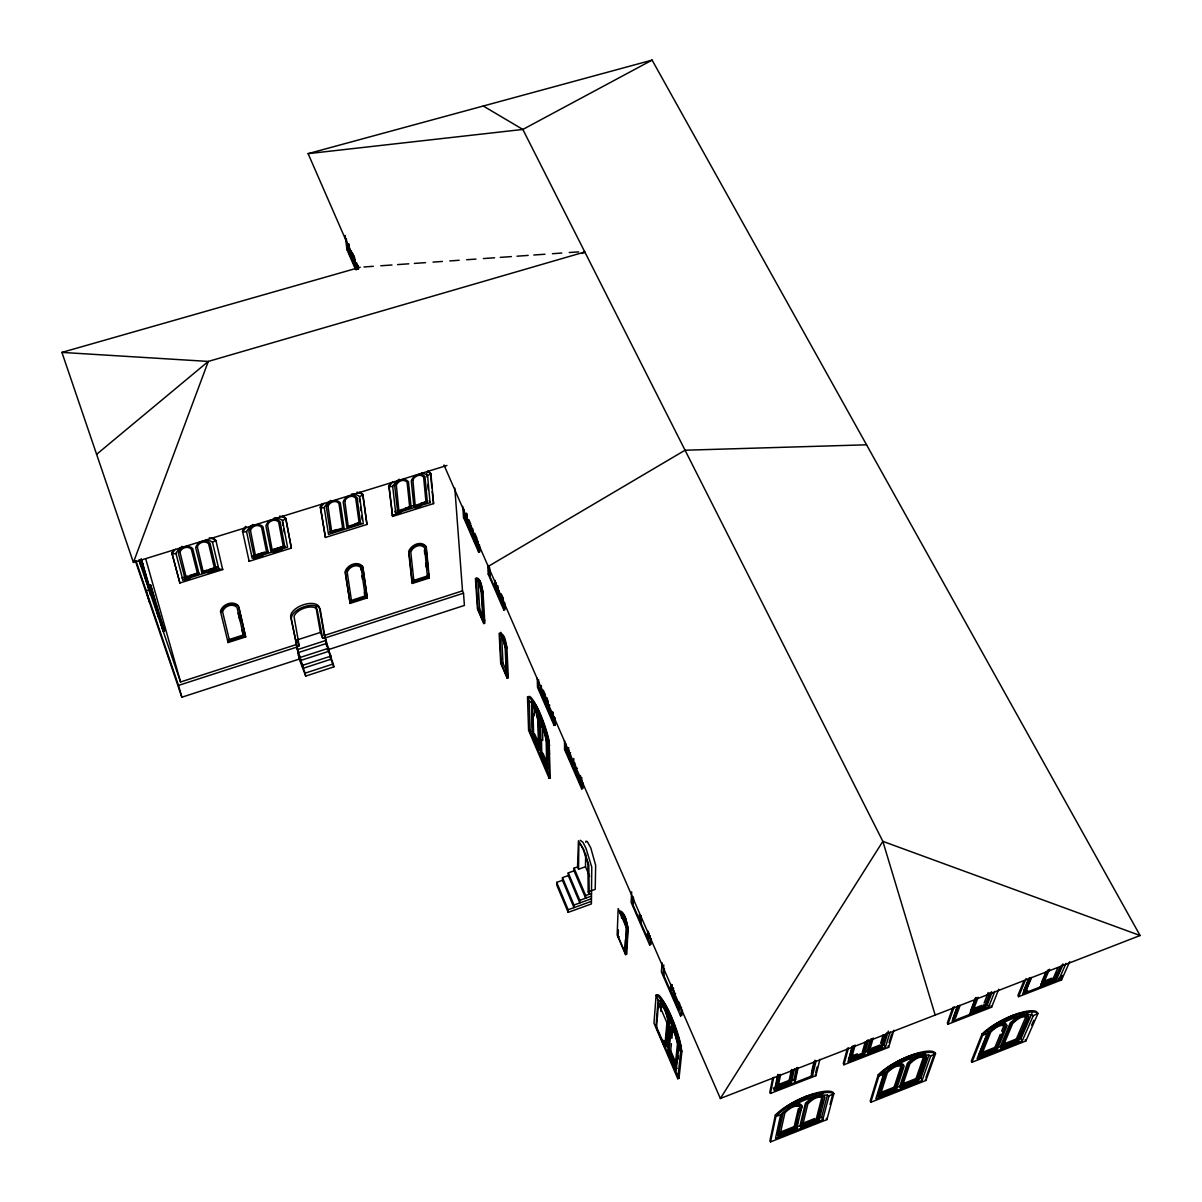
<?xml version="1.0" encoding="UTF-8"?>
<svg xmlns="http://www.w3.org/2000/svg" width="1202" height="1202" viewBox="0 0 1202 1202"><rect width="100%" height="100%" fill="white"/><g stroke="black" fill="none" stroke-linecap="round" stroke-linejoin="round"><path stroke-width="1.5" d="M573.189 759.844L573.189 763.54L568.681 753.218L568.666 747.644M574.992 765.118L573.76 765.539L573.76 758.477M562.476 877.655L574 905.031L574 907.645L562.491 880.3L562.476 877.655L568.276 875.567L568.261 872.907L574.06 870.834L574.06 868.144L577.546 866.897L578.447 840.754L583.631 849.258L588.785 864.854L589.22 894.273L588.199 891.914L587.883 863.352L583.631 850.475L581.152 845.502L578.838 843.699L578.553 869.226L585.509 866.732L585.659 853.6M574.932 762.924L574.917 768.228L580.596 781.225L580.626 775.966M580.04 775.56L580.025 779.227L575.488 768.814L575.488 765.118M580.341 776.462L580.296 783.854L565.962 750.919L565.917 743.948M568.261 872.907L579.845 900.298L579.83 902.927L568.276 875.567M584.788 252.69L584.172 251.488M583 782.818L582.955 788.422L581.708 788.858L581.783 777.634M574.06 868.144L585.705 895.535L585.674 898.179L574.06 870.834M618.399 929.837L618.098 937.199L619.3 936.749M621.509 917.967L621.735 912.649M625.431 939.799L624.86 952.104L618.88 938.131M625.025 953.441L626.257 927.268L618.174 908.562L617.152 935.051L625.566 954.628L626.783 954.178L628.015 928.68C626.497 923.016 625.806 913.475 620.367 910.981M625.566 954.628L626.768 929.146C625.265 923.467 624.574 913.941 619.135 911.432M626.843 947.912L627.85 926.832L625.265 917.111L622.095 912.453M631.666 891.869L631.14 902.402L649.666 944.937L650.943 944.471L651.334 938.942M633.108 896.722L632.733 904.22L648.239 939.814L648.719 932.497M633.169 905.241L633.559 897.894M639.81 920.462L640.125 915.007M640.876 922.911L641.312 915.654M647.562 938.281L648.043 931.084M648.719 933.503L648.494 936.974L647.127 933.849M649.666 944.937L650.297 935.742M668.988 1012.054A36.09 6.025 70.1 0 0 658.26 994.85L656.142 995.046L658.08 1000.124L656.037 1025.742L675.99 1072.319L678.559 1047.558A30.08 5.003 70.1 0 0 674.773 1033.254A31.312 5.214 70.1 0 0 668.838 1017.358A31.312 5.214 70.1 0 0 662.602 1005.082L661.671 1000.935A35.459 5.905 70.1 0 0 657.013 995.376L656.142 995.046L653.963 1023.097L677.778 1078.735L679.025 1078.254L681.91 1051.314L681.264 1048.099M662.122 962.817L661.385 971.862L680.557 1015.9L681.865 1015.405L682.405 1010.131M660.138 1004.677L660.439 1001.011M660.259 1007.802C661.866 996.007 668.582 1019.521 668.567 1022.617L666.374 1046.536L667.606 1046.071L669.83 1022.136L667.05 1011.258M663.804 964.921L663.068 973.875L679.13 1010.717L679.821 1003.745M660.89 1011.423C661.085 997.9 667.981 1016.757 667.756 1020.889L665.668 1043.982L664.27 1040.737M663.835 975.618L664.421 968.602M670.701 991.395L671.332 984.438M671.137 988.164L671.452 984.633M668.838 1017.358L669.018 1015.405L670.28 1014.924L670.1 1016.877M673 989.742L671.708 990.223L672.203 984.738M679.355 1007.787L673.015 993.228L673.526 987.743M677.132 1068.262L675.9 1068.743L668.011 1050.323L670.235 1026.463L672.835 1028.506L675.96 1035.478M679.13 1002.228L678.784 1005.713L673.706 994.054L674.037 990.538M668.853 1051.419L671.452 1028.371L674.893 1033.63L677.507 1043.456L675.178 1066.174L668.853 1051.419L670.701 1050.713L671.377 1043.652M671.888 1038.348L672.564 1031.271M680.557 1015.9L681.459 1007.111M675.9 1068.743L678.319 1045.214L677.582 1041.127M678.078 1059.217L678.454 1055.596M677.778 1078.735L680.632 1051.795L679.986 1048.58A35.459 5.905 70.1 0 0 676.035 1034.171A36.691 6.115 70.1 0 0 670.295 1018.455L667.711 1012.49A36.706 6.115 70.1 0 0 661.671 1000.92M585.765 842.347L585.96 841.175L587.267 841.52L590.783 847.921L595.666 865.32L595.2 889.39L588.199 891.914M772.766 1077.728L769.866 1092.092L770.452 1093.429L815.888 1075.715L819.884 1059.353M770.452 1093.429L773.727 1077.277M816.038 1061.186L812.537 1075.7L774.494 1090.53L777.814 1074.378M778.28 1074.949L775.816 1086.893L776.417 1088.216L791.397 1082.371L794.432 1068.683M776.417 1088.216L779.242 1074.588M792.839 1069.675L790.045 1082.371L778.025 1087.059L780.669 1074.393M775.365 1115.035L769.941 1140.638L770.497 1141.9L826.916 1119.603L833.872 1093.58L831.799 1091.686A34.993 9.962 -25.2 0 0 809.216 1095.157L803.116 1097.546A34.993 9.962 -25.2 0 0 777.514 1112.977L775.365 1115.035L775.951 1116.327L770.497 1141.9M780.624 1114.9L775.515 1138.354L822.769 1119.693L829.034 1095.893L833.872 1093.58L832.385 1092.964A35.008 9.947 -25.2 0 0 809.802 1096.449L803.702 1098.838A35.008 9.947 -25.2 0 0 778.1 1114.284L775.951 1116.327L780.624 1114.9A29.81 8.474 -25.2 0 1 806.332 1099.409A29.81 8.474 -25.2 0 1 829.034 1095.893M790.045 1082.371L789.143 1080.388L791.517 1069.495M782.021 1113.999L777.514 1134.583L778.085 1135.86L796.716 1128.498L802.05 1106.08C795.423 1102.82 787.46 1108.77 782.983 1113.563L778.085 1135.86M796.58 1067.842L793.906 1079.847L794.507 1081.169L797.572 1067.466M794.838 1082.596L798.023 1068.428M795.018 1128.543L800.126 1106.952C794.792 1104.202 788.437 1109.07 784.861 1112.947L780.098 1134.433L795.018 1128.543L794.176 1126.65L798.398 1108.62M797.782 1120.339L796.716 1128.498M799.826 1111.7C804.844 1103.676 799.39 1102.55 793.861 1104.563M811.756 1071.252L813.934 1062.162M811.14 1076.241L814.986 1060.224M800.562 1126.98L805.986 1104.533C810.448 1099.815 818.397 1093.76 824.948 1097.095L819.088 1119.663L800.562 1126.98L799.991 1125.718L805.4 1103.256L810.569 1098.658L816.879 1095.548M815.722 1072.575L817.059 1067.121M822.153 1096.029L816.564 1117.815L817.435 1119.693L802.575 1125.553L807.849 1103.917C811.41 1100.115 817.751 1095.157 823.024 1097.952L817.435 1119.693M818.968 1116.673L820.771 1109.716M821.657 1106.246L823.009 1101.032M822.769 1119.693L821.612 1117.184L827.412 1095.037M830.041 1104.458L833.271 1092.302M847.41 1048.234L843.308 1063.469L843.924 1064.777L888.624 1047.348L893.912 1030.234M843.924 1064.777L848.492 1047.874M852.128 1046.762L848.011 1061.877L885.438 1047.288L890.096 1032.022M852.579 1046.101L849.258 1058.301L849.874 1059.608L864.614 1053.853L868.625 1039.88M849.874 1059.608L853.69 1045.68M855.208 1045.019L851.497 1058.436L863.321 1053.838L867.168 1040.376M865.275 1041.773L862.39 1051.885L863.321 1053.838M865.996 1045.56L867.498 1040.316M870.579 1039.129L867.048 1051.374L867.664 1052.667L882.358 1046.942L886.595 1032.909M867.664 1052.667L871.72 1038.693M884.642 1035.087L881.066 1046.927L869.301 1051.51L873.223 1038.017M880.645 1043.276L883.185 1034.817M882.794 1042.134L884.371 1036.875M885.438 1047.288L884.191 1044.703L888.323 1031.106M878.301 1074.633L870.203 1101.017L870.789 1102.264L925.946 1080.463L935.517 1053.673L933.593 1051.75A34.557 9.751 -25.9 0 0 912.168 1054.815L906.203 1057.159A34.557 9.751 -25.9 0 0 880.54 1072.56L878.301 1074.633L878.902 1075.895L870.789 1102.264M889.059 1042.63L891.689 1034.066M476.578 577.967C480.68 577.621 481.717 588.83 483.009 592.871M884.957 1072.034L877.761 1095.022L878.346 1096.254L896.572 1089.072L904.189 1065.979C897.894 1062.418 889.991 1068.818 885.558 1073.296L878.346 1096.254M220.792 612.344C222.686 605.162 233.173 601.195 238.747 606.634L245.674 636.91L228.095 642.544L227.734 641.552L243.555 636.489M894.994 1089.072L902.296 1066.82C897.218 1063.83 890.922 1069.104 887.376 1072.68L880.39 1094.842L894.994 1089.072L894.108 1087.224L901.395 1064.942M902.417 1068.277L895.971 1087.825L896.572 1089.072M900.328 1087.585L908.036 1064.461C912.453 1060.074 920.356 1053.553 926.577 1057.189L918.463 1080.418L900.328 1087.585L899.742 1086.353L907.435 1063.214L911.867 1059.202L917.967 1055.867M916.901 1080.418L924.699 1058.03C919.68 1054.98 913.385 1060.344 909.854 1063.86L902.371 1086.157L916.901 1080.418L916.014 1078.57L923.181 1057.88M920.176 1072.545L925.961 1055.942L923.947 1054.755M885.273 1069.314A29.419 8.309 -25.9 0 0 882.223 1072.004L883.425 1074.528L878.902 1075.895L881.141 1073.837A34.573 9.736 -25.9 0 1 906.819 1058.421L912.784 1056.092A34.573 9.736 -25.9 0 1 934.209 1052.997L935.517 1053.673L930.739 1055.942A29.434 8.294 -25.9 0 0 909.193 1059.067A29.434 8.294 -25.9 0 0 883.425 1074.528L875.882 1098.718L922.084 1080.448L920.897 1077.999L928.891 1055.191M922.084 1080.448L930.739 1055.942M925.946 1077.563L934.901 1052.411M952.931 1007.291L947.326 1022.947L947.957 1024.224L991.62 1007.201L998.712 989.246M947.957 1024.224L954.193 1006.84M957.393 1006.329L953.231 1017.809L953.877 1019.086L958.64 1005.969M957.724 1005.773L952.104 1021.309L988.66 1007.051L994.805 991.38M953.742 1020.663L959.271 1005.413M955.53 1017.914L959.932 1005.849M446.919 465.474L133.407 562.446L208.292 361.426L584.788 251.954L582.219 253.517M975.573 997.855L970.615 1011.047L971.261 1012.309L985.61 1006.72L991.395 991.845M969.473 1014.533L975.874 997.525M971.261 1012.309L976.85 997.495M978.158 997.284L972.929 1011.152L984.423 1006.66L989.802 992.777M508.206 675.299L502.992 663.173L501.565 634.461C505.186 634.626 505.742 643.265 506.868 646.751L508.326 677.928L507.184 678.304L505.787 648.704L500.768 632.312L503.788 636.85L506.943 648.314M984.122 1003.024L988.149 992.582M973.44 1009.935L987.368 1004.526L992.116 992.311M982.064 1033.915L971.321 1061.065L971.937 1062.283L1025.862 1040.977L1038.002 1013.436L1036.229 1011.483A34.182 9.526 -26.6 0 0 1015.93 1014.172L1010.101 1016.456A34.182 9.511 -26.6 0 0 984.393 1031.812L982.064 1033.915L982.695 1035.147L971.937 1062.283M987.052 1033.84L977.106 1058.722L1022.271 1040.872L1033.284 1015.69L1038.002 1013.436L1036.86 1012.715A34.197 9.511 -26.6 0 0 1016.576 1015.405L1010.747 1017.688A34.197 9.496 -26.6 0 0 985.024 1033.059L982.695 1035.147L987.052 1033.84A29.118 8.098 -26.6 0 1 1012.88 1018.425A29.118 8.098 -26.6 0 1 1033.284 1015.69M979.48 1056.318L988.976 1032.683C993.333 1028.551 1001.251 1021.67 1007.171 1025.546L997.284 1049.286L979.48 1056.318L978.864 1055.116L988.344 1031.451M983.807 1051.825L994.895 1047.438L1000.304 1034.351M1001.657 1031.076L1003.685 1026.162M1024.059 980.622L1017.929 995.421L1018.575 996.683L1061.561 979.931L1069.75 961.675M995.827 1049.256L1005.308 1026.373C1000.545 1023.127 994.219 1028.792 990.733 1032.097L981.553 1054.89L995.827 1049.256L994.895 1047.438M1001.612 1036.199L1003.715 1031.106M1018.575 996.683L1026.087 978.608M1028.717 978.638L1023.834 990.328L1024.48 991.575L1027.635 990.358M1029.543 977.557L1022.767 993.769L1058.752 979.75L1066.039 963.388M1000.966 1047.843L1010.927 1024.074C1015.269 1020.002 1023.218 1013.016 1029.047 1016.952L1018.695 1040.842L1000.966 1047.843L1000.349 1046.626L1010.296 1022.842L1015.84 1018.154L1022.031 1015.104M1024.48 991.575L1030.084 978.233M1024.75 992.987L1031.271 977.466M1026.162 990.418L1030.895 979.149M1005.278 1043.351L1016.321 1038.994L1025.531 1017.598M1041.653 981.989L1045.995 971.922M1040.241 986.962L1047.137 970.976M1017.238 1040.797L1027.184 1017.793C1022.481 1014.488 1016.156 1020.228 1012.685 1023.488L1003.039 1046.416L1017.238 1040.797L1016.321 1038.994M1019.551 1036.214L1021.76 1031.091M1040.932 983.657L1041.593 984.919L1048.114 969.834M1049.571 969.203L1043.276 983.747L1054.59 979.345L1060.314 966.378M978.864 1055.116L1021.024 1038.468L1032.007 1013.226M1031.662 1025.171L1033.795 1020.318M1057.88 967.73L1053.598 977.466L1054.59 979.345M1055.792 976.475L1057.279 973.109M1041.593 984.919L1055.717 979.42L1062.418 964.289M1043.712 982.575L1057.414 977.241L1063.229 964.139M1062.373 975.363L1060.885 978.683L1061.561 979.931M212.318 537.775A25.182 13.898 -18.7 0 1 213.791 538.451L215.909 540.539L222.701 569.598L179.879 583L171.856 553.025L172.863 551.117A25.182 13.898 -18.7 0 1 173.824 549.675M542.643 725.422L542.718 740.477M282.5 516.064A24.851 13.778 -19.9 0 1 283.912 516.755L285.956 518.843L291.365 548.112L249.16 561.319L242.519 531.149L243.57 529.241A24.851 13.778 -19.9 0 1 245.749 526.386M252.916 524.493A21.17 11.72 -19.9 0 0 246.545 531.585L242.894 532.185L243.961 530.262A24.866 13.763 -19.9 0 1 246.125 527.408M359.729 492.189A24.536 13.613 -21.2 0 1 361.051 492.895L363.019 494.984L366.956 524.463L325.411 537.459L320.258 507.094L321.37 505.171A24.536 13.613 -21.3 0 1 322.406 503.728M427.777 471.139A24.28 13.462 -22.5 0 1 429.039 471.86L430.932 473.949L433.576 503.608L392.618 516.424L388.772 485.878L389.929 483.955A24.28 13.462 -22.5 0 1 390.996 482.513M443.959 464.964L720.359 1098.478L882.854 841.355L522.84 129.44L483.279 106.016M534.304 706.145L534.319 715.791M820.29 1095.428L823.25 1092.873M922.655 1055.281L925.72 1052.697M96.611 454.326L208.292 361.426L61.918 352.396L133.407 562.446M619.886 913.325L622.771 916.3L625.716 925.81M1025.847 1014.804L1029.002 1012.204M993.678 1026.824L992.942 1027.349L993.844 1026.778M488.222 566.427L685.05 450.224L866.552 444.8M720.359 1098.478L1140.082 935.517L652.1 60.1L522.84 129.44L308.118 153.646L358.406 268.887M580.22 840.228L583.03 842.392L586.02 848.402L591.76 867.078L591.384 903.949L568.185 912.348L556.736 885.018L556.706 882.373L562.491 880.3M996.864 1025.051L997.915 1024.555M205.587 539.803A21.456 11.825 -18.7 0 1 212.469 542.147L215.909 540.539L214.181 539.488A25.197 13.883 -18.7 0 0 209.298 537.82M274.281 517.882A21.17 11.72 -19.9 0 1 282.53 520.451L285.956 518.843L284.303 517.777A24.866 13.763 -19.9 0 0 279.63 516.079M351.75 493.932A20.9 11.584 -21.3 0 1 359.638 496.561L363.019 494.984L361.471 493.902A24.536 13.613 -21.3 0 0 357.009 492.144M421.556 473.002A20.674 11.464 -22.5 0 1 427.581 475.526L430.932 473.949L429.475 472.852A24.28 13.462 -22.5 0 0 426.77 471.545M894.363 1065.167L896.542 1064.311M671.482 1025.997L673.676 1027.394M779.242 1132.539L794.176 1126.65M801.719 1123.675L814.926 1118.461M882.749 1091.701L894.108 1087.224M901.485 1084.309L916.014 1078.57M781.135 1133.155L792.944 1128.498M796.325 1127.176L821.612 1117.184M881.547 1093.519L894.318 1088.486M896.947 1087.449L920.897 1077.999M778.851 1084.399L789.143 1080.388M852.263 1055.822L857.327 1053.853M871.735 1048.249L880.134 1044.974L881.066 1046.927M973.605 1008.598L981.809 1005.398M1042.284 981.869L1051.975 978.097M775.035 1087.194L789.143 1081.71M792.313 1080.463L795.769 1079.126M848.477 1058.601L884.191 1044.703M681.91 1051.314L680.632 1051.795L678.559 1047.558L681.083 1046.596M668.011 1050.323L669.229 1049.857M673.015 993.228L674.307 992.747M673.706 994.054L675.644 993.318M585.705 895.535L591.549 893.432M579.845 900.298L591.504 896.076M574 905.031L591.459 898.72M568.185 912.348L568.17 909.749L591.429 901.335M998.997 1024.089L1001.011 1023.428M575.488 768.814L577.351 768.168M540.014 714.153L537.79 709.03A32.905 5.274 71.4 0 0 529.256 696.394L527.483 697.025L528.595 730.335L549.149 778.325L550.306 777.919L549.029 742.145A32.905 5.274 71.4 0 0 540.029 714.213M581.708 788.858L564.579 749.507L565.811 749.086M565.962 750.919L568.426 750.063L570.574 755.006M573.76 765.539L568.125 752.647L569.372 752.227M568.681 753.218L570.544 752.572M549.735 745.39L548.548 745.796L549.149 778.325M539.202 749.958L538.481 721.335C537.054 716.662 536.302 706.22 531.585 705.394L532.471 734.227L539.202 749.958L540.359 749.552L539.653 720.93L537.249 711.404M546.67 739.636L547.421 769.1L540.615 753.218L541.771 752.828L541.471 740.327M541.261 753.924L540.6 726.399C544.536 727.12 544.987 735.519 546.174 739.29L546.715 766.636L541.261 753.924L543.003 753.323L547.781 764.442M528.595 730.335L529.751 729.945M536.077 708.369L538.827 714.559A33.476 5.349 71.4 0 1 543.965 728.728A32.334 5.169 71.4 0 1 547.842 742.566L548.548 745.796L546.82 742.325L547.406 772.18L530.187 732.003L532.501 731.207L532.005 715.085M537.264 678.168L537.504 687.349L554.092 725.422L555.309 725.016L555.219 717.804M532.471 734.227L533.628 733.836L533.042 714.003M533.102 734.903L532.276 707.122C536.152 707.708 536.618 716.197 537.79 719.893L538.511 747.494L533.102 734.903L534.845 734.317L538.902 743.753M552.92 712.501L552.995 717.925L547.511 705.349L548.728 704.928M552.379 712.455L552.439 715.941L548.037 705.859L549.87 705.243M538.902 711.509L537.715 711.915L537.775 714.243A28.547 4.553 71.4 0 1 543.064 728.487A27.436 4.387 71.4 0 1 546.82 742.34M538.962 713.838L537.775 714.243A28.563 4.568 71.4 0 0 532.606 704.297L531.63 700.18A32.334 5.169 71.4 0 0 528.099 696.844L529.211 701.547L530.187 732.003M552.559 711.614L552.695 720.464L538.812 688.596L541.246 687.769M507.184 678.304L500.693 663.158L501.835 662.783M501.294 663.744L499.822 635.032C503.413 635.092 503.999 643.926 505.125 647.322L506.493 675.87L501.294 663.744L502.992 663.173M483.039 621.149L481.221 591.91C480.154 588.74 479.448 579.604 476.067 579.98L477.99 609.354L483.039 621.149L484.722 620.593L479.673 608.813L477.795 579.424C481.176 579.033 481.882 588.169 482.949 591.354L484.857 623.192L483.73 623.553L477.419 608.843L475.421 578.342C479.538 578.012 480.56 589.205 481.852 593.247L483.73 623.553M330.941 656.097L331.451 659.072L303.28 668.267L302.709 665.292L330.941 656.097L326.598 644.783M477.99 609.354L479.673 608.813M333.315 663.94L333.825 666.9L305.684 676.11L305.113 673.15L333.315 663.94L328.972 652.626M487.712 565.135L488.222 574.165L503.833 610L505.035 609.609L504.69 602.502M322.632 638.232L317.088 609.174A12.561 6.536 -20.5 0 0 304.677 608.017A12.561 6.536 -20.5 0 0 294.039 616.566L299.208 645.805L296.774 646.601L291.44 619.18A15.19 7.903 -20.5 0 1 304.406 606.649A15.19 7.903 -20.5 0 1 320.288 609.94L325.051 637.451L322.632 638.232L320.408 632.432L315.886 606.77M181.863 697.22L178.497 685.41L296.954 647.082L299.283 659.072L181.863 697.22L135.33 560.778M454.822 488.162L462.5 590.843L463.506 593.202L325.231 637.931L326.719 646.526M297.871 649.516L326.163 640.35L324.3 635.512L319.522 607.987A15.175 7.918 -20.5 0 0 303.655 604.681A15.175 7.918 -20.5 0 0 290.704 617.212L298.457 652.536L326.689 643.386L326.163 640.35M497.748 588.078L496.546 588.469L496.276 583.12M502.526 597.439L502.782 602.743L497.613 590.903L498.815 590.513M328.552 648.239L329.078 651.229L300.861 660.409L300.29 657.404L328.552 648.239L325.457 640.155M327.32 649.966L464.408 605.432L463.506 593.202M488.222 574.165L489.409 573.775M296.999 639.975L320.408 632.432M138.801 559.937L180.555 681.985L296.038 644.648M324.3 635.512L462.5 590.843M241.903 629.578L243.165 635.047L229.086 639.569L229.627 641.057L243.705 636.534L237.004 607.371C232.497 602.863 224.098 606.063 222.61 611.923L229.627 641.057M352.817 599.918L364.822 596.072L364.296 592.361M351.435 601.886L365.138 597.499M412.376 583.436L409.041 552.604C411.144 546.039 421.181 541.185 426.304 547.12L429.294 578.027L412.376 583.436L411.985 582.489L427.191 577.606M351.675 601.917L365.393 597.514L361.231 567.945C356.964 563.152 348.82 566.863 347.213 572.392L351.675 601.917L351.104 600.459M413.969 581.948L427.506 577.606L424.607 547.827C420.46 542.898 412.436 546.865 410.783 552.214L413.969 581.948L413.368 580.506L426.905 576.164L427.506 577.606M350.113 603.419L367.241 597.92L362.944 567.224C357.655 561.454 347.483 566.007 345.455 572.783L350.113 603.419L345.064 571.791C347.093 565.03 357.264 560.478 362.553 566.247L367.241 597.92M462.755 506.403L463.536 517.461L478.666 552.199L479.853 551.823L479.403 544.551M164.283 628.391L162.525 628.947L154.172 599.633M466.256 514.351L466.631 519.835L471.605 531.224L472.777 530.848M154.773 599.948L150.566 584.788L164.479 631.005L163.307 631.366L153.901 598.776M477.089 543.139L473.077 533.943L474.85 533.387L476.848 537.985M463.536 517.461L464.708 517.085M476.728 538.481L477.299 547.376L464.633 518.302L466.977 517.566L466.737 513.96M158.213 616.506L159.385 616.145L155.809 603.554M160.212 616.491L158.454 617.047L149.364 585.164L151.182 590.257M470.823 525.8L471.049 529.301L467.067 520.181L468.84 519.625L470.823 524.177M148.477 588.048L149.649 587.673L141.475 559.08M187.542 576.224L182.163 577.892L182.884 579.965L218.749 568.741L212.469 542.147M189.826 575.503L198.661 572.738L199.021 573.775L184.898 578.192L184.537 577.155M206.849 570.184L201.575 571.836L201.951 572.858L216.014 568.456L210.019 543.229C205.662 538.661 197.053 541.756 195.701 547.661L201.951 572.858M209.043 569.493L217.998 566.698L218.749 568.741M251.458 556.241L264.23 552.259M270.585 550.276L283.251 546.309M331.722 531.164L336.86 529.556M355.086 523.862L360.194 522.269L360.6 523.261L346.942 527.528L343.201 501.97C344.689 496.456 352.997 492.805 357.084 497.673L360.6 523.261M405.224 508.206L413.788 505.516M420.64 503.383L425.778 501.775M254.178 556.526L268.091 552.184L262.998 526.822C258.73 522.149 250.241 525.439 248.829 531.209L254.178 556.526L253.787 555.519M284.844 546.94L270.976 551.282L265.927 525.905C267.355 520.196 275.799 516.83 280.036 521.533L284.844 546.94L284.468 545.933M330.415 532.696L344.118 528.414L340.316 502.872C336.199 498.034 327.861 501.625 326.388 507.184L330.415 532.696L330.009 531.705M397.622 511.691L411.129 507.469L408.455 481.762C404.473 476.773 396.254 480.635 394.722 486.014L397.622 511.691L397.201 510.7M413.924 506.598L427.386 502.391L424.982 476.638C421.031 471.62 412.842 475.541 411.294 480.875L413.924 506.598L413.503 505.606M149.018 589.791L146.178 590.678L149.724 602.983M394.932 511.421L395.758 513.389L430.046 502.661L427.581 475.526M184.868 580.296L190.216 578.628M208.051 573.038L220.552 569.132M254.058 558.66L262.847 555.91M273.395 552.604L282.185 549.855M392.213 515.433L401.107 512.653M415.351 508.206L420.685 506.523M141.551 563.873L142.737 563.513M919.034 1055.476L922.61 1054.725M61.918 352.396L360.254 267.22M348.625 243.841L349.542 251.248L351.51 250.887M349.542 251.248L353.794 261.014L354.906 260.699L354.455 257.003M357.069 267.896L354.996 263.163L356.663 262.697M355.582 269.518L346.942 249.655L348.039 249.34M356.408 269.864L347.724 249.926L349.932 249.31M308.118 153.646L652.1 60.1M897.533 1064.01L901.515 1063.56L903.588 1064.717M818.878 1094.992L824.362 1095.818M1001.897 1023.218L1004.752 1023.067L1006.54 1024.314M1023.864 1014.608L1026.673 1014.458L1028.401 1015.735M182.193 546.354A21.441 11.825 -18.7 0 0 175.943 553.461L172.217 554.062L171.856 553.025M330.73 500.438A20.9 11.584 -21.3 0 0 324.224 507.529L320.664 508.1L320.258 507.094M399.289 479.237A20.674 11.464 -22.5 0 0 392.678 486.329L389.178 486.885L388.772 485.878M363.996 266.964L373.326 266.303M380.779 265.777L391.987 264.996M397.577 264.59L408.77 263.809M414.374 263.418L425.568 262.637M433.036 262.111L442.366 261.45M449.833 260.924L459.149 260.263M466.616 259.737L475.947 259.091M483.414 258.565L494.608 257.784M500.212 257.378L511.406 256.597M516.995 256.206L528.189 255.41M533.793 255.019L544.987 254.238M552.454 253.712L561.785 253.051M569.252 252.525L578.583 251.879M789.278 1106.201L791.517 1106.711M543.064 728.487L543.965 728.728M892.515 1065.723L894.543 1066.309M996.578 1024.915L998.381 1025.576M1140.082 935.517L882.854 841.355L935.186 1015.074M541.832 723.754L542.643 724.445M674.788 1033.254L676.035 1034.171M500.257 632.943L499.161 633.349L500.693 663.158M238.387 605.628C232.812 600.189 222.325 604.155 220.432 611.337L228.095 642.544M543.95 726.324L544.791 727.841M534.95 706.085L535.686 707.497M1057.414 977.241L1058.752 979.75M1055.055 978.158L1055.717 979.42M1013.046 1015.239L1012.88 1018.425L1012.234 1017.177M1025.246 1039.775L1025.862 1040.977M1021.024 1038.468L1022.271 1040.872M990.974 1005.924L991.62 1007.201M987.368 1004.526L988.66 1007.051M984.964 1005.458L985.61 1006.72M983.446 1004.767L984.423 1006.66M925.36 1079.231L925.946 1080.463M909.208 1055.927L909.193 1059.067L908.577 1057.805M917.862 1079.186L918.463 1080.418M887.993 1046.056L888.624 1047.348M881.727 1045.65L882.358 1046.942M868.37 1049.556L869.301 1051.51M863.998 1052.561L864.614 1053.853M815.287 1074.393L815.888 1075.715M811.32 1073.07L812.537 1075.7M826.33 1118.356L826.916 1119.603M818.517 1118.401L819.088 1119.663M790.796 1081.064L791.397 1082.371M544.055 726.864L544.461 727.751M676.125 1031.346L676.801 1032.909M777.138 1085.075L778.025 1087.059M773.307 1087.87L774.494 1090.53M668.988 1012.009L671.572 1017.974A36.09 6.025 70.1 0 1 681.294 1048.159M352.186 252.45L354.244 257.153M501.264 593.893L503.337 598.641M543.289 690.158L545.468 695.147M494.638 583.376L496.005 586.516L495.81 582.82M502.226 600.805L498.094 591.309L497.808 585.78M639.133 914.782L640.531 917.982M356.829 267.956L354.68 263.043L353.794 255.665M639.749 916.916L641.102 920.026M670.31 987.022L671.708 990.223M354.53 264.23L356.693 269.203M468.314 525.364L469.757 528.67M500.573 599.377L502.06 602.788M542.327 695.207L543.77 698.527M545.212 701.833L546.655 705.138M549.539 711.764L551.703 716.738M553.145 720.043L555.309 725.016M570.274 759.348L572.513 764.487M675.96 1001.867L678.168 1006.945M670.701 1050.713L676.335 1063.83M532.501 731.207L538.241 744.594M540.389 749.612L546.534 763.931M666.629 1043.787L668.853 1048.955M669.95 1051.525L676.425 1066.595M433.576 503.608L432.164 491.498M478.546 608.467L482.753 618.279M664.961 1043.216L666.374 1046.536M532.681 736.796L536.362 745.36M548.112 772.781L550.306 777.919M662.407 1039.49L664.571 1044.553M669.634 1056.348L673.961 1066.459M676.846 1073.206L679.025 1078.254M429.219 500.708L430.046 502.661M585.509 866.732L589.671 876.453M426.965 501.399L427.386 502.391M577.546 866.897L578.553 869.226M410.708 506.478L411.129 507.469M429.294 578.027L428.528 573.429M556.706 882.373L568.17 909.749M675.9 1031.556L676.38 1032.698M666.148 1009.004L666.614 1010.131M545.077 728.472L547.226 735.158M366.956 524.463L362.598 493.977M364.822 596.072L365.393 597.514M291.365 548.112L285.55 517.822M330.114 657.224L333.825 666.9M536.873 710.367L536.483 709.36A33.476 5.349 71.4 0 0 531.63 700.18M267.715 551.162L268.091 552.184M297.555 641.432L299.208 645.805M296.624 647.668L300.29 657.404M297.826 652.295L302.709 665.292M298.397 655.285L305.113 673.15M298.982 658.275L305.684 676.11M242.519 531.149L242.894 532.185M248.784 560.297L249.16 561.319M222.325 568.576L222.701 569.598M245.674 636.91L238.792 607.416M243.165 635.047L243.705 636.534M215.654 567.434L216.014 568.456M545.257 729.764L545.993 731.883M146.118 576.825L140.619 559.907M141.926 564.745L149.649 587.673M159.385 616.145L164.479 631.005M135.931 560.643L178.497 685.41M151.422 590.978L150.04 587.598M677.447 1034.637L678.033 1036.485M677.222 1034.997L677.612 1036.169M151.317 590.498L151.677 591.745M151.647 591.504L153 595.726M151.993 592.541L152.323 593.593M152.504 594.269L153.345 596.778M153.06 596.072L154.292 599.843M676.35 1036.65L677.327 1040.046M545.137 733.37C543.92 731.056 543.034 723.769 539.908 724.656L540.615 753.218M153.345 596.973L153.976 598.836M546.324 732.965L546.94 735.128M141.055 559.17L146.884 579.229M140.288 559.456L150.535 595.065M140.123 559.606L146.554 582.023M140.258 563.618L140.95 566.022M145.697 558.795L180.555 681.985M179.879 583L172.217 554.062L173.238 552.154A25.182 13.883 -18.7 0 1 175.342 549.299M175.943 553.461L182.884 579.965M184.898 578.192L178.347 553.04C179.684 547.09 188.338 544.055 192.726 548.593L199.021 573.775M545.753 735.534L546.264 737.637M678.544 1038.348L679.28 1041.924M678.589 1039.565L679.085 1041.698M238.131 613.155L239.814 620.457M547.436 736.06L547.947 738.689M547.451 737.232L548.052 740.357M246.545 531.585L252.21 558.284L287.563 547.226L282.53 520.451M282.425 521.984L283.086 525.559M283.762 529.12L284.438 532.696M325.411 537.459L320.664 508.1L321.775 506.177A24.536 13.613 -21.3 0 1 324.014 503.322M324.224 507.529L328.507 534.424L363.289 523.546L359.638 496.561M360.63 566.473L361.156 570.169M361.937 575.713L362.463 579.424M359.293 498.154L359.789 501.76M360.525 507.154L361.021 510.76M361.742 516.154L362.238 519.76M345.169 235.427L346.942 249.655M348.986 244.231L349.857 251.353L353.268 259.181L352.622 253.847M346.371 238.943L347.724 249.926M353.118 255.47L353.794 261.014M358.091 265.522L358.527 269.203M357.805 265.717L358.226 269.263M357.279 263.944L357.926 269.398M354.365 257.829L354.996 263.163M392.618 516.424L389.178 486.885L390.349 484.962A24.28 13.462 -22.5 0 1 392.633 482.092M392.678 486.329L395.758 513.389M411.985 582.489L408.635 551.628C410.738 545.062 420.775 540.209 425.899 546.159L428.182 569.793M424.366 550.095L424.727 553.822M425.643 563.137L426.004 566.863M426.725 473.543L427.056 477.164M427.717 484.406L428.212 489.83M430.511 472.957L431.834 487.802M464.002 509.317L464.633 518.302M466.586 513.134L467.067 520.181M472.281 528.144L472.626 533.598L477.63 545.077L477.299 539.638M471.244 525.77L471.605 531.224M477.735 595.922L477.96 599.497M472.732 528.7L473.077 533.943M477.99 541.291L478.666 552.199M489.575 567.509L490.085 576.75M488.898 566.337L489.379 575.142L502.451 605.132L502.045 597.124M495.194 580.386L495.675 589.596M497.343 585.569L497.613 590.903M503.322 599.332L503.833 610M531.569 700.751L531.9 711.509M538.586 679.611L538.812 688.596M541.336 685.471L541.456 690.774L545.813 700.766L545.753 697.25M540.855 686.597L540.93 690.264L546.369 702.749L546.264 697.28M547.376 698.062L547.511 705.349M549.194 741.514L549.434 754.571M547.947 700.601L548.037 705.859M553.957 716.422L554.092 725.422M564.519 740.612L564.579 749.507M568.11 749.086L568.125 752.647M887.076 1067.932A29.419 8.309 -25.9 0 1 907.961 1056.543A29.419 8.309 -25.9 0 1 915.143 1054.139M917.351 1053.553A29.419 8.309 -25.9 0 1 921.423 1052.757M779.467 1112.316A29.795 8.489 -25.2 0 1 805.145 1096.825A29.795 8.489 -25.2 0 1 814.851 1093.715M817.044 1093.234A29.795 8.489 -25.2 0 1 819.103 1092.858M985.805 1031.361A29.103 8.114 -26.6 0 1 987.293 1030.009M988.976 1028.642A29.103 8.114 -26.6 0 1 1011.603 1015.945A29.103 8.114 -26.6 0 1 1020.693 1013.061M1022.707 1012.64A29.103 8.114 -26.6 0 1 1026.283 1012.159M660.559 999.087A30.696 5.139 70.1 0 1 661.145 999.343M661.806 999.854A30.696 5.139 70.1 0 1 681.158 1046.732M658.08 1000.109A30.08 5.003 70.1 0 1 662.618 1005.097M531.945 700.601A27.992 4.508 71.4 0 1 540.645 714.649A27.992 4.508 71.4 0 1 549.254 741.619M529.211 701.532A27.421 4.387 71.4 0 1 532.621 704.312M658.486 1003.219L656.502 1028.071L664.736 1047.303L666.93 1022.797L658.486 1003.219M806.181 1096.284L806.332 1099.409L806.181 1096.284M179.984 552.169L186.1 576.975L197.429 573.429L191.328 549.164C187.933 545.588 181.382 547.631 179.984 552.169M197.323 546.79L203.153 571.641L214.437 568.11L208.622 543.8C205.257 540.194 198.736 542.297 197.323 546.79M250.452 530.337L255.395 555.309L266.559 551.823L261.615 527.393C258.325 523.681 251.894 525.95 250.452 530.337M267.535 525.049L272.208 550.065L283.326 546.594L278.654 522.104C275.408 518.378 268.978 520.691 267.535 525.049M327.996 506.327L331.662 531.479L342.63 528.054L338.949 503.428C335.794 499.596 329.453 502.09 327.996 506.327M344.809 501.114L348.189 526.311L359.143 522.9L355.717 498.229C352.592 494.368 346.281 496.922 344.809 501.114M396.329 485.157L398.869 510.474L409.702 507.094L407.102 482.318C404.067 478.366 397.802 481.07 396.329 485.157M412.902 480.019L415.186 505.381L425.959 502.015L423.63 477.194C420.625 473.227 414.374 475.977 412.902 480.019"/></g></svg>
